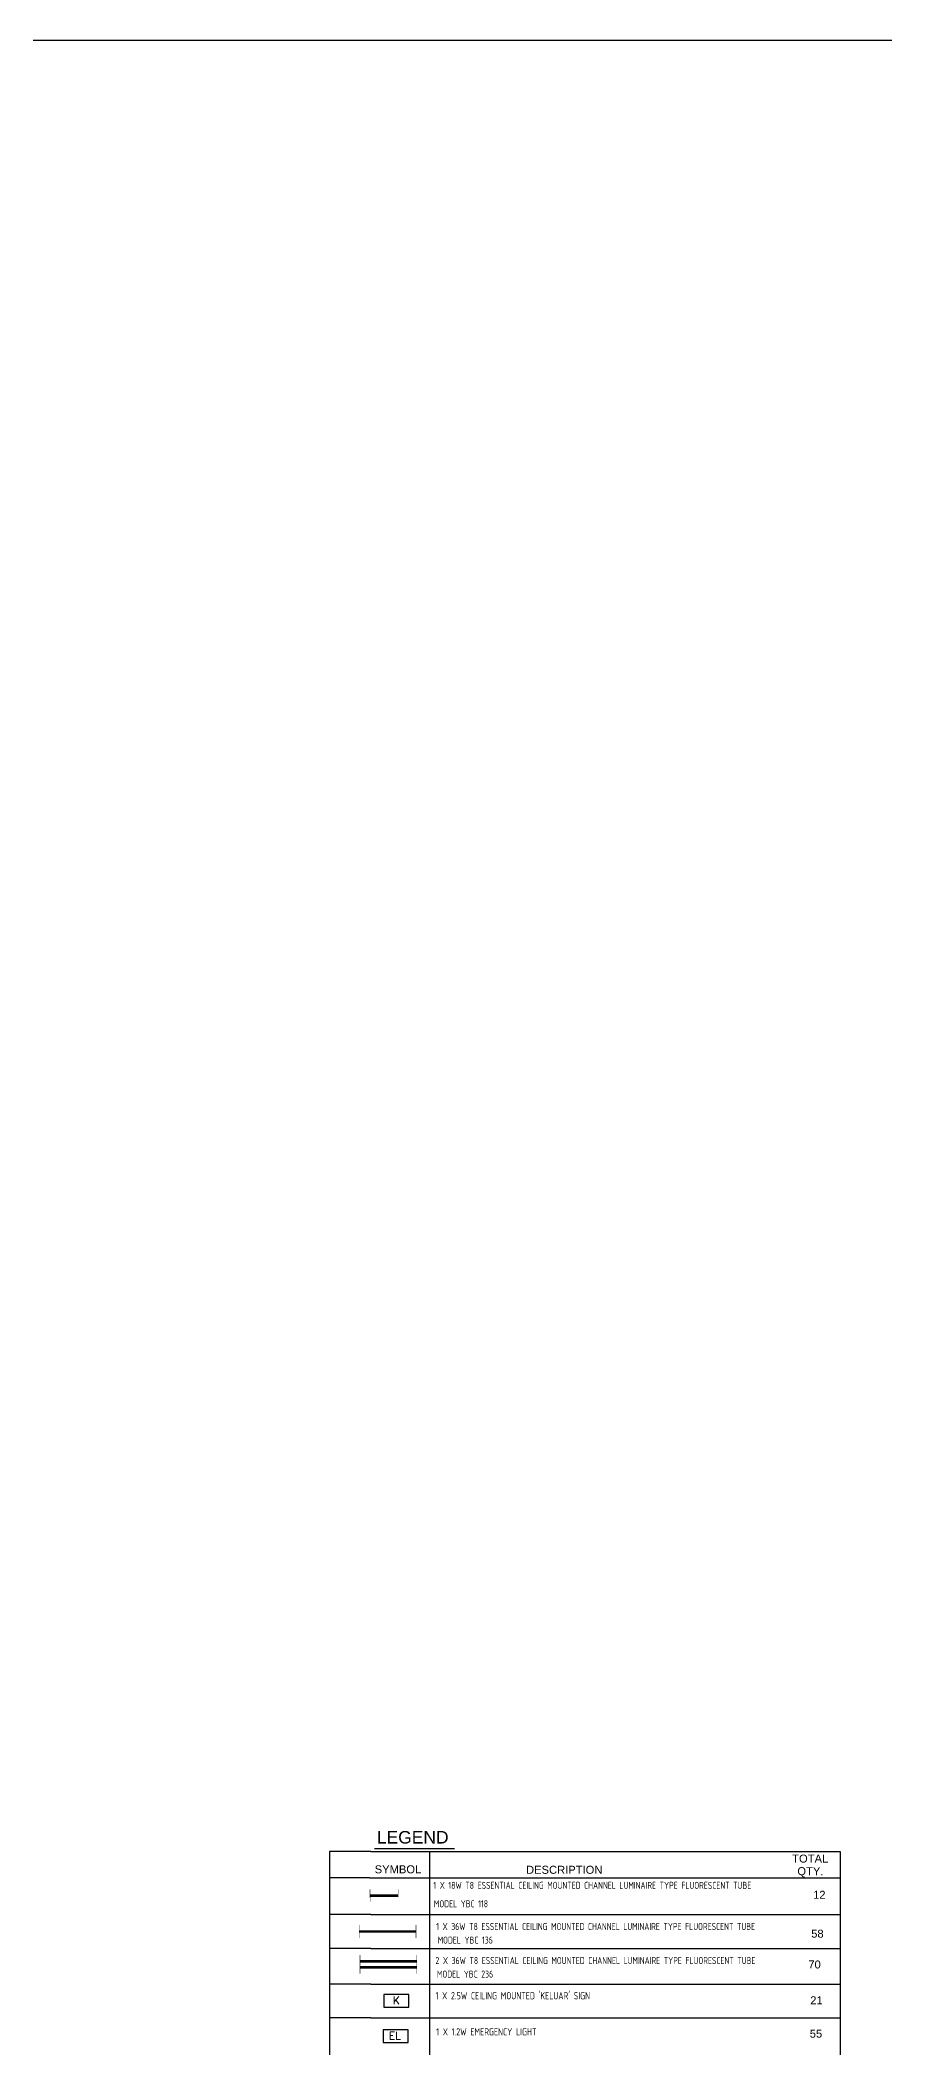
# Model space of a CAD drawing. Header units: inches. Extents: x 16928 to 514628, y -1471 to 241387.
# Drawn here: x 321212 to 339351, y 20278 to 63403 of the extents above; entities that cross this region are included whole.
import ezdxf

# ---------------------------------------------------------------- set-up
doc = ezdxf.new("R2010")
doc.units = ezdxf.units.IN
doc.header["$MEASUREMENT"] = 0
for name, color, linetype in [('dxt_text', 4, 'Continuous'), ('EL LIGHT', 6, 'Continuous'), ('FITTING', 8, 'Continuous'), ('K LIGHT', 3, 'Continuous'), ('LAMP', 5, 'Continuous'), ('LAMPU', 7, 'Continuous'), ('t.block', 4, 'Continuous')]:
    doc.layers.add(name, color=color, linetype=linetype)
doc.styles.add('ARIAL', font='romans.shx', dxfattribs={"height": 2})
doc.styles.add('ARIAL2', font='arial.ttf', dxfattribs={"height": 200})
doc.styles.add('DIM', font='dim', dxfattribs={"width": 0.75})

# ---------------------------------------------------------------- blocks, each defined once
blk = doc.blocks.new('EXIT LAMP')
at = {"layer": 'K LIGHT', "color": 3}
blk.add_lwpolyline([(54141, 5237), (53605, 5237), (53605, 4967), (54141, 4967)], close=True, dxfattribs=at)
at = {"layer": 'K LIGHT', "color": 3, "style": 'ARIAL'}
blk.add_text('K', height=165, dxfattribs=at).set_placement((53796, 5027))
blk = doc.blocks.new('EMERGENCY LIGHT')
at = {"layer": 'EL LIGHT', "color": 6}
blk.add_lwpolyline([(49518, 4900), (48981, 4900), (48981, 4630), (49518, 4630)], close=True, dxfattribs=at)
at = {"layer": 'EL LIGHT', "color": 6, "style": 'ARIAL'}
blk.add_text('EL', height=164.8, dxfattribs=at).set_placement((49105, 4690))
blk = doc.blocks.new('YBC 2X36')
at = {"layer": 'FITTING', "color": 3}
for points, const_width in [([(-610, 63), (610, 63)], 54.6), ([(-610, 201), (-610, -74)], 10.9), ([(-610, 72), (-610, -203)], 10.9), ([(610, 201), (610, -84)], 10.9), ([(610, 72), (610, -203)], 10.9), ([(-610, -66), (610, -66)], 54.6)]:
    blk.add_lwpolyline(points, dxfattribs=dict(at, const_width=const_width))
blk = doc.blocks.new('YBC 1X36')
at = {"layer": 'FITTING', "color": 3}
for points, const_width in [([(-610, 0), (610, 0)], 54.6), ([(-610, 138), (-610, -138)], 10.9), ([(610, 138), (610, -138)], 10.9)]:
    blk.add_lwpolyline(points, dxfattribs=dict(at, const_width=const_width))
blk = doc.blocks.new('YBC 1X18')
at = {"layer": 'FITTING', "color": 3, "const_width": 54.6}
blk.add_lwpolyline([(305, 0), (-305, 0)], dxfattribs=at)
at = {"layer": 'FITTING', "color": 3, "const_width": 10.9}
for points in [[(-305, -138), (-305, 138)], [(300, -138), (300, 138)]]:
    blk.add_lwpolyline(points, close=True, dxfattribs=at)

msp = doc.modelspace()

# ---------------------------------------------------------------- linework, layer by layer
at = {"layer": 'LAMPU', "color": 1}
for p, q in [((328313, 24493), (327427, 24493)), ((327427, 24493), (327427, 20119)), ((329571, 24493), (329571, 20119)), ((338394, 24493), (338394, 20119)), ((328288, 23931), (327427, 23931)), ((328315, 23140), (327427, 23140)), ((328313, 22413), (327427, 22413)), ((328313, 21643), (327427, 21643)), ((328313, 20923), (327427, 20923))]:
    msp.add_line(p, q, dxfattribs=at)
at = {"layer": 'LAMPU', "color": 1, "linetype": 'Continuous'}
for p, q in [((328313, 24493), (338394, 24493)), ((328395, 24563), (330110, 24563)), ((329481, 24203), (329481, 24203)), ((328288, 23931), (338394, 23931)), ((328315, 23140), (338394, 23140)), ((328313, 22413), (338394, 22413)), ((328313, 21643), (338394, 21643)), ((328313, 20923), (338394, 20923))]:
    msp.add_line(p, q, dxfattribs=at)
at = {"layer": 't.block', "color": 7, "ltscale": 0.5}
msp.add_lwpolyline([(380671, -1460), (285816, -1460), (285816, 63403), (380671, 63403)], close=True, dxfattribs=at)

# ---------------------------------------------------------------- block references
at = {"layer": 'dxt_text'}
for name, p in [('YBC 1X18', (328599, 23547)), ('YBC 1X36', (328673, 22777)), ('YBC 2X36', (328691, 22073))]:
    msp.add_blockref(name, p, dxfattribs=at)
at = {"layer": 'LAMP', "color": 0}
for name, p in [('EXIT LAMP', (274990, 16187)), ('EMERGENCY LIGHT', (279598, 15766))]:
    msp.add_blockref(name, p, dxfattribs=at)

# ---------------------------------------------------------------- texts
at = {"layer": 'LAMPU', "style": 'ARIAL2'}
for s, height, p in [('LEGEND', 268.1, (328443, 24667)), ('SYMBOL', 171.8, (328396, 24027)), ('DESCRIPTION', 171.84, (331646, 24017)), ('TOTAL', 171.8, (337362, 24257)), ('QTY.', 171.8, (337473, 23987)), ('12', 171.8, (337811, 23480)), ('58', 171.8, (337770, 22645)), ('70', 171.8, (337708, 21983)), ('21', 171.8, (337749, 21213)), ('55', 171.8, (337739, 20497))]:
    msp.add_text(s, height=height, dxfattribs=at).set_placement(p)
at = {"layer": 'LAMPU', "color": 7, "linetype": 'Continuous', "style": 'DIM', "width": 0.75}
for s, p in [('1 X 18W T8 ESSENTIAL CEILING MOUNTED CHANNEL LUMINAIRE TYPE FLUORESCENT TUBE ', (329656, 23693)), ('MODEL YBC 118', (329667, 23297)), ('1 X 36W T8 ESSENTIAL CEILING MOUNTED CHANNEL LUMINAIRE TYPE FLUORESCENT TUBE ', (329717, 22809)), ('MODEL YBC 136', (329748, 22517)), ('2 X 36W T8 ESSENTIAL CEILING MOUNTED CHANNEL LUMINAIRE TYPE FLUORESCENT TUBE ', (329702, 22078)), ('MODEL YBC 236', (329733, 21786))]:
    msp.add_text(s, height=151.22, dxfattribs=at).set_placement(p)
at = {"layer": 'LAMPU', "color": 7, "style": 'DIM', "width": 0.75}
for s, p in [("1 X 2.5W CEILING MOUNTED 'KELUAR' SIGN", (329702, 21320)), ('1 X 1.2W EMERGENCY LIGHT', (329717, 20544))]:
    msp.add_text(s, height=155.34, dxfattribs=at).set_placement(p)

doc.saveas('drawing.dxf')
